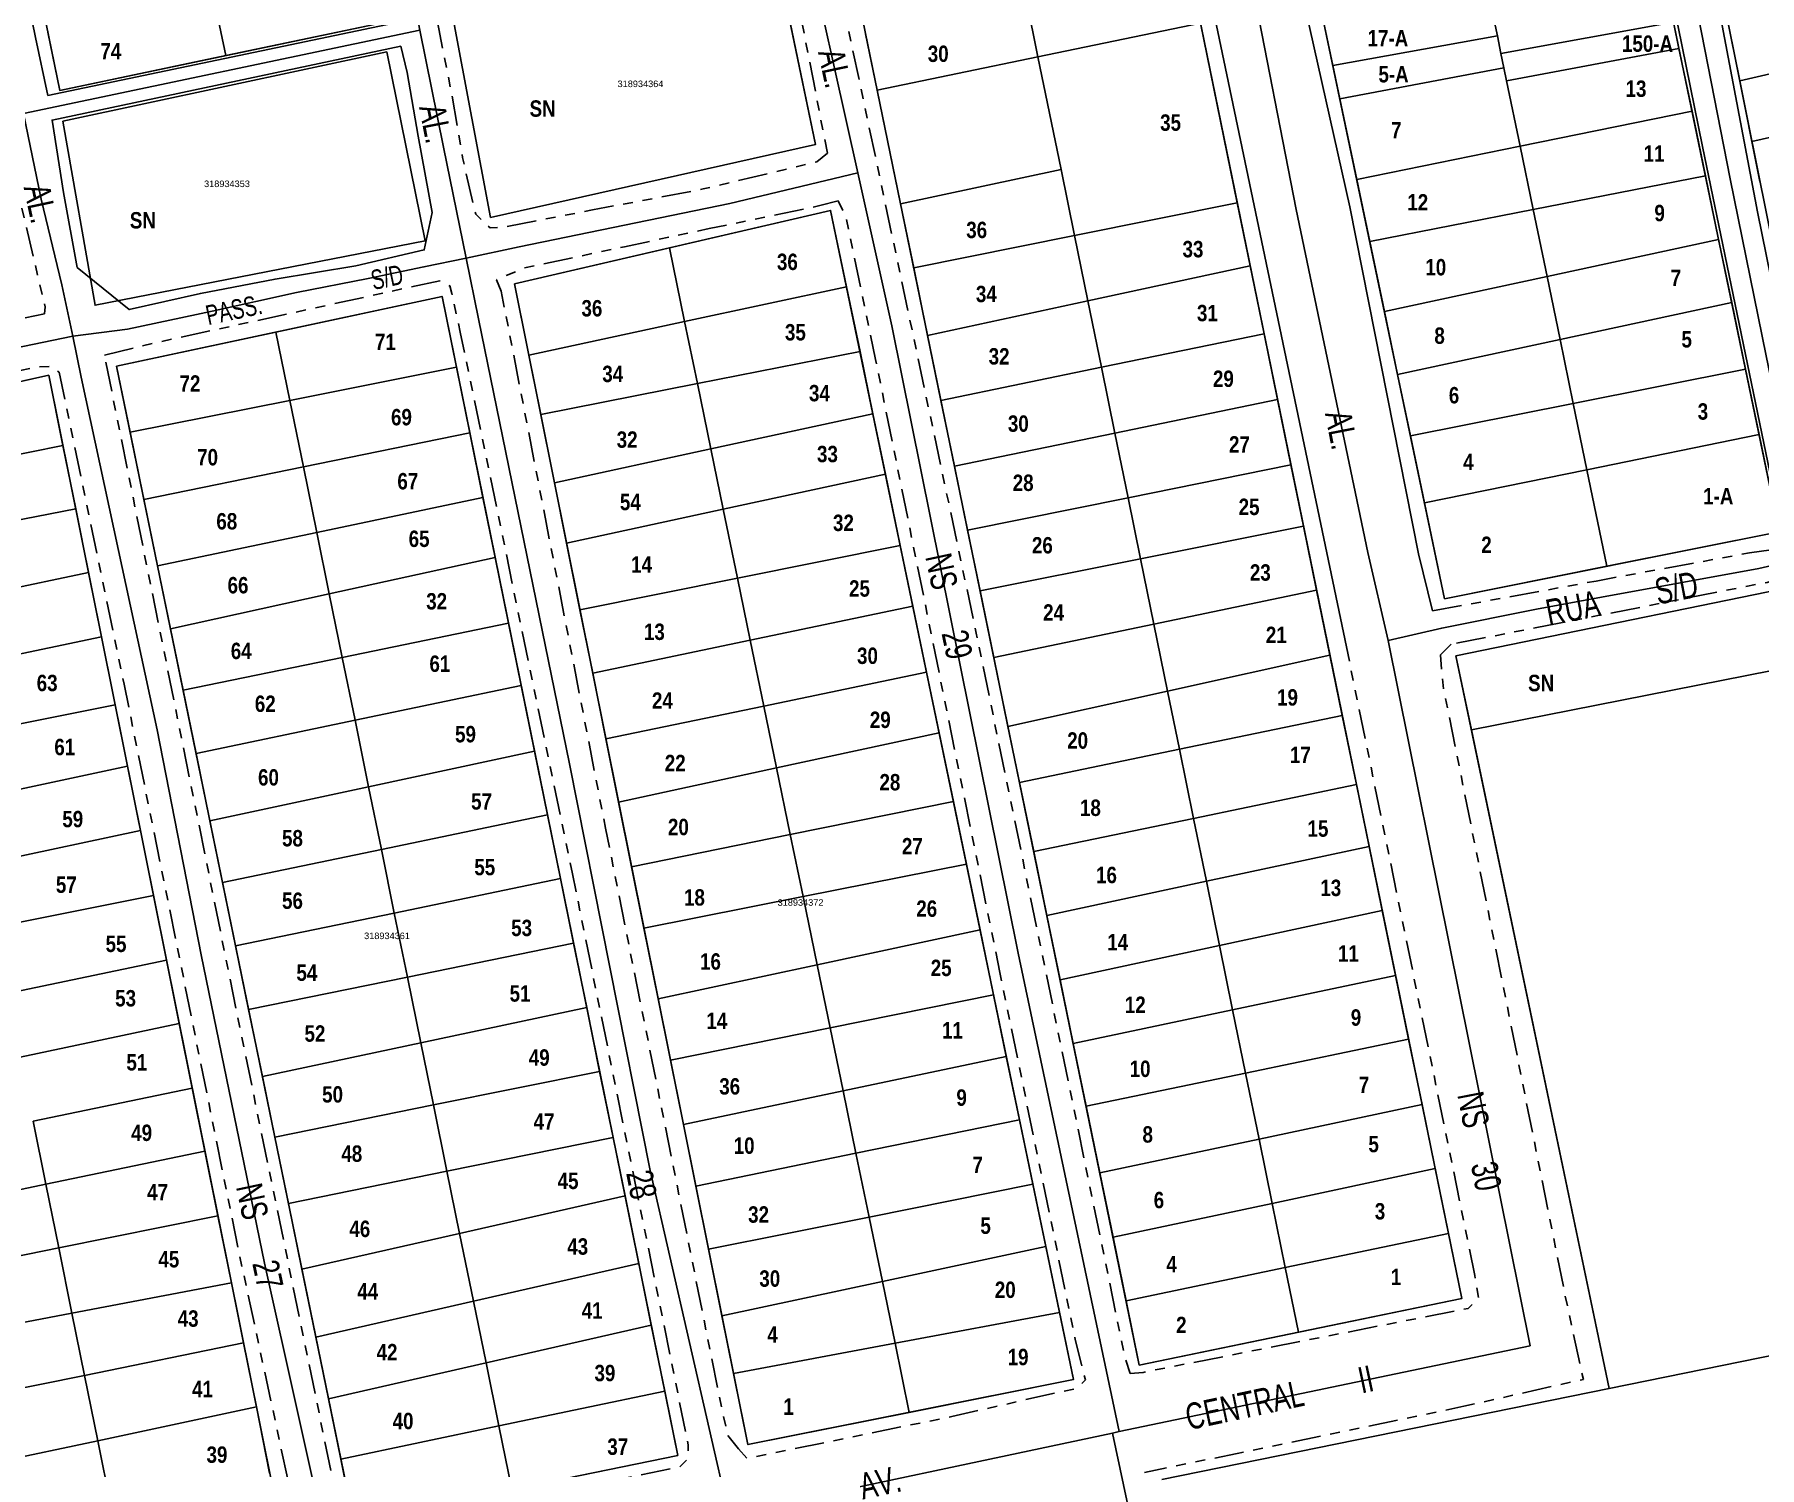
# Model space of a CAD drawing. Extents: x 205316 to 208372, y 4848714 to 4853250.
# Drawn here: x 207305.5 to 207568.7, y 4852581.1 to 4852799.7 of the extents above; entities that cross this region are included whole.
import ezdxf
from ezdxf.enums import TextEntityAlignment as Align

# ---------------------------------------------------------------- set-up
doc = ezdxf.new("R2010")
doc.units = 0
doc.header["$LTSCALE"] = 1.5
doc.header["$MEASUREMENT"] = 0
doc.linetypes.add('TRACO_25', pattern=[8, 3, -1, 1, -1, 1, -1])
for name, color, linetype in [('CD-MALHA-LOTES', 40, 'CONTINUOUS'), ('CD_TXT_QUADRA', 7, 'CONTINUOUS'), ('RU-QUADRAS', 6, 'CONTINUOUS'), ('SV-EIXO-RUA-N-PAV', 6, 'CONTINUOUS'), ('SV-EIXO-RUA-PAV', 20, 'CONTINUOUS'), ('SV-RUA-NAO-PAV-S-GUIA-C-GUIA', 7, 'CONTINUOUS'), ('SV-RUA-PAVIM-S-GUIA-C-GUIA', 7, 'CONTINUOUS'), ('SV-TXT-RUA-N-PAV-S-GUIA-C-GUIA', 7, 'CONTINUOUS'), ('SV-TXT-RUA-PAV-S-GUIA-C-GUIA', 7, 'CONTINUOUS'), ('Th_NmrPort', 7, 'CONTINUOUS')]:
    doc.layers.add(name, color=color, linetype=linetype)
doc.styles.add('ARIAL', font='arial.ttf')
doc.styles.add('ROMANS', font='arial.ttf', dxfattribs={"height": 0.2})
doc.styles.get("Standard").update_dxf_attribs({"font": 'swisscbo.ttf'})

msp = doc.modelspace()

# ---------------------------------------------------------------- linework, layer by layer
at = {"layer": 'CD-MALHA-LOTES', "linetype": 'Continuous'}
for p, q in [((207424.65, 4852782.92), (207418.43, 4852812.69)), ((207332.8, 4852805.45), (207334.67, 4852796.48)), ((207458.57, 4852796.29), (207456.81, 4852804.89)), ((207307.52, 4852800.05), (207309.34, 4852791.17)), ((207334.67, 4852796.48), (207358.52, 4852801.47)), ((207369.33, 4852802.06), (207375.06, 4852771.8)), ((207432.28, 4852799.8), (207434.04, 4852791.21)), ((207458.57, 4852796.29), (207483.36, 4852801.43)), ((207488.98, 4852774.03), (207483.36, 4852801.43)), ((207502.31, 4852800.94), (207503.56, 4852794.96)), ((207528.66, 4852799.49), (207528.23, 4852801.56)), ((207529.21, 4852796.81), (207555.53, 4852801.6)), ((207556.37, 4852797.58), (207555.53, 4852801.6)), ((207564.02, 4852800.66), (207565.63, 4852792.64)), ((207528.66, 4852799.49), (207503.56, 4852794.96)), ((207529.21, 4852796.81), (207528.66, 4852799.49)), ((207556.37, 4852797.58), (207530.08, 4852792.63)), ((207558.36, 4852787.98), (207556.37, 4852797.58)), ((207565.63, 4852792.64), (207591.09, 4852798.49)), ((207309.34, 4852791.17), (207334.67, 4852796.48)), ((207359.22, 4852797.03), (207309.79, 4852786.49)), ((207365.07, 4852768.2), (207359.22, 4852797.03)), ((207458.57, 4852796.29), (207434.04, 4852791.21)), ((207462.09, 4852779.09), (207458.57, 4852796.29)), ((207503.56, 4852794.96), (207504.63, 4852789.86)), ((207504.63, 4852789.86), (207529.67, 4852794.59)), ((207529.67, 4852794.59), (207529.21, 4852796.81)), ((207530.08, 4852792.63), (207529.67, 4852794.59)), ((207530.08, 4852792.63), (207532.13, 4852782.66)), ((207565.63, 4852792.64), (207567.5, 4852783.38)), ((207434.04, 4852791.21), (207437.61, 4852773.85)), ((207504.63, 4852789.86), (207507.21, 4852777.59)), ((207567.5, 4852783.38), (207596.32, 4852789.96)), ((207532.13, 4852782.66), (207558.36, 4852787.98)), ((207560.41, 4852778.12), (207558.36, 4852787.98)), ((207309.79, 4852786.49), (207314.72, 4852758.4)), ((207375.06, 4852771.8), (207424.65, 4852782.92)), ((207532.13, 4852782.66), (207507.21, 4852777.59)), ((207534.13, 4852772.99), (207532.13, 4852782.66)), ((207567.5, 4852783.38), (207568.73, 4852777.26)), ((207462.09, 4852779.09), (207437.61, 4852773.85)), ((207464.14, 4852769.04), (207462.09, 4852779.09)), ((207507.21, 4852777.59), (207509.19, 4852768.11)), ((207560.41, 4852778.12), (207534.13, 4852772.99)), ((207562.42, 4852768.41), (207560.41, 4852778.12)), ((207437.61, 4852773.85), (207439.61, 4852764.12)), ((207488.98, 4852774.03), (207464.14, 4852769.04)), ((207490.95, 4852764.41), (207488.98, 4852774.03)), ((207426.94, 4852772.87), (207402.34, 4852767.16)), ((207429.36, 4852761.22), (207426.94, 4852772.87)), ((207509.19, 4852768.11), (207534.13, 4852772.99)), ((207534.13, 4852772.99), (207536.24, 4852762.78)), ((207314.72, 4852758.4), (207365.07, 4852768.2)), ((207464.14, 4852769.04), (207439.61, 4852764.12)), ((207466.18, 4852759.05), (207464.14, 4852769.04)), ((207536.24, 4852762.78), (207562.42, 4852768.41)), ((207564.41, 4852758.82), (207562.42, 4852768.41)), ((207402.34, 4852767.16), (207378.69, 4852761.67)), ((207404.66, 4852755.91), (207402.34, 4852767.16)), ((207509.19, 4852768.11), (207511.43, 4852757.44)), ((207439.61, 4852764.12), (207441.74, 4852753.76)), ((207466.18, 4852759.05), (207490.95, 4852764.41)), ((207493.07, 4852754.06), (207490.95, 4852764.41)), ((207378.69, 4852761.67), (207380.88, 4852750.79)), ((207404.66, 4852755.91), (207429.36, 4852761.22)), ((207431.42, 4852751.32), (207429.36, 4852761.22)), ((207511.43, 4852757.44), (207536.24, 4852762.78)), ((207536.24, 4852762.78), (207538.22, 4852753.18)), ((207367.66, 4852759.74), (207342.31, 4852754.31)), ((207369.86, 4852748.95), (207367.66, 4852759.74)), ((207466.18, 4852759.05), (207441.74, 4852753.76)), ((207468.25, 4852748.94), (207466.18, 4852759.05)), ((207538.22, 4852753.18), (207564.41, 4852758.82)), ((207566.52, 4852748.65), (207564.41, 4852758.82)), ((207380.88, 4852750.79), (207404.66, 4852755.91)), ((207404.66, 4852755.91), (207406.61, 4852746.45)), ((207511.43, 4852757.44), (207513.44, 4852747.86)), ((207342.31, 4852754.31), (207318, 4852749.11)), ((207344.43, 4852743.89), (207342.31, 4852754.31)), ((207441.74, 4852753.76), (207443.77, 4852743.89)), ((207468.25, 4852748.94), (207493.07, 4852754.06)), ((207495.13, 4852744), (207493.07, 4852754.06)), ((207538.22, 4852753.18), (207513.44, 4852747.86)), ((207538.22, 4852753.18), (207540.23, 4852743.42)), ((207380.88, 4852750.79), (207382.7, 4852741.75)), ((207406.61, 4852746.45), (207431.42, 4852751.32)), ((207433.39, 4852741.84), (207431.42, 4852751.32)), ((207307.66, 4852747.72), (207283.34, 4852742.3)), ((207309.81, 4852737.01), (207307.66, 4852747.72)), ((207318, 4852749.11), (207320.07, 4852739.04)), ((207344.43, 4852743.89), (207369.86, 4852748.95)), ((207371.89, 4852738.94), (207369.86, 4852748.95)), ((207468.25, 4852748.94), (207443.77, 4852743.89)), ((207470.3, 4852738.9), (207468.25, 4852748.94)), ((207513.44, 4852747.86), (207515.41, 4852738.48)), ((207540.23, 4852743.42), (207566.52, 4852748.65)), ((207568.58, 4852738.71), (207566.52, 4852748.65)), ((207382.7, 4852741.75), (207406.61, 4852746.45)), ((207408.66, 4852736.49), (207406.61, 4852746.45)), ((207344.43, 4852743.89), (207320.07, 4852739.04)), ((207346.5, 4852733.74), (207344.43, 4852743.89)), ((207408.66, 4852736.49), (207433.39, 4852741.84)), ((207435.29, 4852732.66), (207433.39, 4852741.84)), ((207443.77, 4852743.89), (207445.83, 4852733.88)), ((207470.3, 4852738.9), (207495.13, 4852744)), ((207497.17, 4852734.05), (207495.13, 4852744)), ((207515.41, 4852738.48), (207540.23, 4852743.42)), ((207542.32, 4852733.32), (207540.23, 4852743.42)), ((207382.7, 4852741.75), (207384.8, 4852731.32)), ((207285.4, 4852732.09), (207309.81, 4852737.01)), ((207311.76, 4852727.35), (207309.81, 4852737.01)), ((207320.07, 4852739.04), (207322.18, 4852728.76)), ((207346.5, 4852733.74), (207371.89, 4852738.94)), ((207373.9, 4852729.08), (207371.89, 4852738.94)), ((207470.3, 4852738.9), (207445.83, 4852733.88)), ((207472.31, 4852729.04), (207470.3, 4852738.9)), ((207515.41, 4852738.48), (207517.56, 4852728.24)), ((207568.58, 4852738.71), (207542.32, 4852733.32)), ((207384.8, 4852731.32), (207408.66, 4852736.49)), ((207408.66, 4852736.49), (207410.56, 4852727.29)), ((207497.17, 4852734.05), (207472.31, 4852729.04)), ((207499.09, 4852724.69), (207497.17, 4852734.05)), ((207346.5, 4852733.74), (207322.18, 4852728.76)), ((207348.54, 4852723.75), (207346.5, 4852733.74)), ((207384.8, 4852731.32), (207386.65, 4852722.11)), ((207410.56, 4852727.29), (207435.29, 4852732.66)), ((207437.56, 4852721.73), (207435.29, 4852732.66)), ((207445.83, 4852733.88), (207447.84, 4852724.11)), ((207517.56, 4852728.24), (207542.32, 4852733.32)), ((207542.32, 4852733.32), (207545.36, 4852718.58)), ((207322.18, 4852728.76), (207324.25, 4852718.64)), ((207348.54, 4852723.75), (207373.9, 4852729.08)), ((207375.76, 4852719.93), (207373.9, 4852729.08)), ((207472.31, 4852729.04), (207447.84, 4852724.11)), ((207474.21, 4852719.73), (207472.31, 4852729.04)), ((207287.33, 4852722.57), (207311.76, 4852727.35)), ((207313.71, 4852717.66), (207311.76, 4852727.35)), ((207386.65, 4852722.11), (207410.56, 4852727.29)), ((207412.73, 4852716.75), (207410.56, 4852727.29)), ((207517.56, 4852728.24), (207520.62, 4852713.64)), ((207348.54, 4852723.75), (207324.25, 4852718.64)), ((207350.45, 4852714.36), (207348.54, 4852723.75)), ((207447.84, 4852724.11), (207449.74, 4852714.84)), ((207474.21, 4852719.73), (207499.09, 4852724.69)), ((207501.09, 4852714.92), (207499.09, 4852724.69)), ((207386.65, 4852722.11), (207388.7, 4852711.93)), ((207412.73, 4852716.75), (207437.56, 4852721.73)), ((207439.48, 4852712.52), (207437.56, 4852721.73)), ((207324.25, 4852718.64), (207326.22, 4852709.03)), ((207350.45, 4852714.36), (207375.76, 4852719.93)), ((207377.79, 4852709.93), (207375.76, 4852719.93)), ((207474.21, 4852719.73), (207449.74, 4852714.84)), ((207476.25, 4852709.74), (207474.21, 4852719.73)), ((207520.62, 4852713.64), (207545.36, 4852718.58)), ((207289.37, 4852712.48), (207313.71, 4852717.66)), ((207313.71, 4852717.66), (207315.69, 4852707.8)), ((207388.7, 4852711.93), (207412.73, 4852716.75)), ((207412.73, 4852716.75), (207414.67, 4852707.31)), ((207524.71, 4852693.62), (207635.49, 4852715.58)), ((207350.45, 4852714.36), (207326.22, 4852709.03)), ((207352.42, 4852704.69), (207350.45, 4852714.36)), ((207449.74, 4852714.84), (207451.84, 4852704.65)), ((207476.25, 4852709.74), (207501.09, 4852714.92)), ((207503.12, 4852705.01), (207501.09, 4852714.92)), ((207388.7, 4852711.93), (207390.64, 4852702.27)), ((207414.67, 4852707.31), (207439.48, 4852712.52)), ((207439.48, 4852712.52), (207441.57, 4852702.43)), ((207315.69, 4852707.8), (207291.34, 4852702.75)), ((207317.77, 4852697.46), (207315.69, 4852707.8)), ((207326.22, 4852709.03), (207328.15, 4852699.67)), ((207352.42, 4852704.69), (207377.79, 4852709.93)), ((207379.73, 4852700.38), (207377.79, 4852709.93)), ((207476.25, 4852709.74), (207451.84, 4852704.65)), ((207478.34, 4852699.54), (207476.25, 4852709.74)), ((207414.67, 4852707.31), (207390.64, 4852702.27)), ((207416.74, 4852697.27), (207414.67, 4852707.31)), ((207503.12, 4852705.01), (207478.34, 4852699.54)), ((207505, 4852695.83), (207503.12, 4852705.01)), ((207352.42, 4852704.69), (207328.15, 4852699.67)), ((207354.38, 4852695.1), (207352.42, 4852704.69)), ((207441.57, 4852702.43), (207416.74, 4852697.27)), ((207443.49, 4852693.18), (207441.57, 4852702.43)), ((207451.84, 4852704.65), (207453.99, 4852694.17)), ((207379.73, 4852700.38), (207354.38, 4852695.1)), ((207381.76, 4852690.4), (207379.73, 4852700.38)), ((207390.64, 4852702.27), (207392.65, 4852692.27)), ((207293.4, 4852692.57), (207317.77, 4852697.46)), ((207319.66, 4852688.08), (207317.77, 4852697.46)), ((207328.15, 4852699.67), (207330.12, 4852690.04)), ((207416.74, 4852697.27), (207392.65, 4852692.27)), ((207418.69, 4852687.82), (207416.74, 4852697.27)), ((207478.34, 4852699.54), (207453.99, 4852694.17)), ((207480.15, 4852690.67), (207478.34, 4852699.54)), ((207354.38, 4852695.1), (207330.12, 4852690.04)), ((207354.38, 4852695.1), (207356.45, 4852684.95)), ((207480.15, 4852690.67), (207505, 4852695.83)), ((207507.16, 4852685.29), (207505, 4852695.83)), ((207392.65, 4852692.27), (207394.6, 4852682.61)), ((207418.69, 4852687.82), (207443.49, 4852693.18)), ((207445.67, 4852682.7), (207443.49, 4852693.18)), ((207453.99, 4852694.17), (207455.76, 4852685.6)), ((207524.71, 4852693.62), (207545.73, 4852593.18)), ((207330.12, 4852690.04), (207332.23, 4852679.74)), ((207381.76, 4852690.4), (207356.45, 4852684.95)), ((207383.75, 4852680.65), (207381.76, 4852690.4)), ((207480.15, 4852690.67), (207455.76, 4852685.6)), ((207480.15, 4852690.67), (207482.3, 4852680.12)), ((207295.35, 4852682.9), (207319.66, 4852688.08)), ((207321.63, 4852678.31), (207319.66, 4852688.08)), ((207418.69, 4852687.82), (207394.6, 4852682.61)), ((207420.78, 4852677.66), (207418.69, 4852687.82)), ((207356.45, 4852684.95), (207332.23, 4852679.74)), ((207356.45, 4852684.95), (207358.4, 4852675.39)), ((207455.76, 4852685.6), (207457.92, 4852675.06)), ((207482.3, 4852680.12), (207507.16, 4852685.29)), ((207509.09, 4852675.86), (207507.16, 4852685.29)), ((207394.6, 4852682.61), (207396.58, 4852672.76)), ((207420.78, 4852677.66), (207445.67, 4852682.7)), ((207447.66, 4852673.13), (207445.67, 4852682.7)), ((207332.23, 4852679.74), (207334.16, 4852670.37)), ((207383.75, 4852680.65), (207358.4, 4852675.39)), ((207385.72, 4852670.95), (207383.75, 4852680.65)), ((207482.3, 4852680.12), (207457.92, 4852675.06)), ((207484.26, 4852670.54), (207482.3, 4852680.12)), ((207297.34, 4852673.1), (207321.63, 4852678.31)), ((207323.63, 4852668.37), (207321.63, 4852678.31)), ((207420.78, 4852677.66), (207396.58, 4852672.76)), ((207422.73, 4852668.2), (207420.78, 4852677.66)), ((207358.4, 4852675.39), (207334.16, 4852670.37)), ((207358.4, 4852675.39), (207360.37, 4852665.7)), ((207457.92, 4852675.06), (207459.93, 4852665.32)), ((207484.26, 4852670.54), (207509.09, 4852675.86)), ((207511.09, 4852666.1), (207509.09, 4852675.86)), ((207360.37, 4852665.7), (207385.72, 4852670.95)), ((207387.73, 4852661.1), (207385.72, 4852670.95)), ((207396.58, 4852672.76), (207398.46, 4852663.4)), ((207422.73, 4852668.2), (207447.66, 4852673.13)), ((207449.73, 4852663.13), (207447.66, 4852673.13)), ((207299.27, 4852663.53), (207323.63, 4852668.37)), ((207325.61, 4852658.51), (207323.63, 4852668.37)), ((207334.16, 4852670.37), (207336.15, 4852660.67)), ((207422.73, 4852668.2), (207398.46, 4852663.4)), ((207424.87, 4852657.81), (207422.73, 4852668.2)), ((207484.26, 4852670.54), (207459.93, 4852665.32)), ((207486.26, 4852660.75), (207484.26, 4852670.54)), ((207360.37, 4852665.7), (207336.15, 4852660.67)), ((207362.36, 4852655.92), (207360.37, 4852665.7)), ((207486.26, 4852660.75), (207511.09, 4852666.1)), ((207513.13, 4852656.16), (207511.09, 4852666.1)), ((207398.46, 4852663.4), (207400.63, 4852652.63)), ((207424.87, 4852657.81), (207449.73, 4852663.13)), ((207451.8, 4852653.2), (207449.73, 4852663.13)), ((207459.93, 4852665.32), (207461.94, 4852655.52)), ((207336.15, 4852660.67), (207338.14, 4852650.97)), ((207362.36, 4852655.92), (207387.73, 4852661.1)), ((207389.72, 4852651.27), (207387.73, 4852661.1)), ((207486.26, 4852660.75), (207461.94, 4852655.52)), ((207488.27, 4852650.94), (207486.26, 4852660.75)), ((207301.31, 4852653.45), (207325.61, 4852658.51)), ((207325.61, 4852658.51), (207327.56, 4852648.83)), ((207424.87, 4852657.81), (207400.63, 4852652.63)), ((207426.86, 4852648.17), (207424.87, 4852657.81)), ((207362.36, 4852655.92), (207338.14, 4852650.97)), ((207364.41, 4852645.88), (207362.36, 4852655.92)), ((207461.94, 4852655.52), (207463.94, 4852645.82)), ((207488.27, 4852650.94), (207513.13, 4852656.16)), ((207515.12, 4852646.44), (207513.13, 4852656.16)), ((207400.63, 4852652.63), (207402.52, 4852643.25)), ((207426.86, 4852648.17), (207451.8, 4852653.2)), ((207453.74, 4852643.83), (207451.8, 4852653.2)), ((207338.14, 4852650.97), (207340.24, 4852640.74)), ((207364.41, 4852645.88), (207389.72, 4852651.27)), ((207389.72, 4852651.27), (207391.7, 4852641.55)), ((207488.27, 4852650.94), (207463.94, 4852645.82)), ((207490.24, 4852641.28), (207488.27, 4852650.94)), ((207327.56, 4852648.83), (207303.29, 4852643.69)), ((207329.54, 4852638.97), (207327.56, 4852648.83)), ((207426.86, 4852648.17), (207402.52, 4852643.25)), ((207428.83, 4852638.57), (207426.86, 4852648.17)), ((207364.41, 4852645.88), (207340.24, 4852640.74)), ((207366.34, 4852636.42), (207364.41, 4852645.88)), ((207463.94, 4852645.82), (207465.91, 4852636.24)), ((207515.12, 4852646.44), (207490.24, 4852641.28)), ((207517.17, 4852636.47), (207515.12, 4852646.44)), ((207402.52, 4852643.25), (207404.49, 4852633.43)), ((207428.83, 4852638.57), (207453.74, 4852643.83)), ((207455.75, 4852634.17), (207453.74, 4852643.83)), ((207340.24, 4852640.74), (207342.13, 4852631.52)), ((207391.7, 4852641.55), (207366.34, 4852636.42)), ((207393.76, 4852631.45), (207391.7, 4852641.55)), ((207490.24, 4852641.28), (207465.91, 4852636.24)), ((207492.3, 4852631.22), (207490.24, 4852641.28)), ((207305.26, 4852633.93), (207329.54, 4852638.97)), ((207329.54, 4852638.97), (207331.48, 4852629.37)), ((207428.83, 4852638.57), (207404.49, 4852633.43)), ((207430.79, 4852629.06), (207428.83, 4852638.57)), ((207307.21, 4852624.32), (207305.26, 4852633.93)), ((207366.34, 4852636.42), (207342.13, 4852631.52)), ((207368.4, 4852626.31), (207366.34, 4852636.42)), ((207430.79, 4852629.06), (207455.75, 4852634.17)), ((207457.79, 4852624.32), (207455.75, 4852634.17)), ((207465.91, 4852636.24), (207467.99, 4852626.08)), ((207492.3, 4852631.22), (207517.17, 4852636.47)), ((207519.17, 4852626.72), (207517.17, 4852636.47)), ((207342.13, 4852631.52), (207344.21, 4852621.39)), ((207393.76, 4852631.45), (207368.4, 4852626.31)), ((207395.57, 4852622.56), (207393.76, 4852631.45)), ((207404.49, 4852633.43), (207406.38, 4852624.06)), ((207331.48, 4852629.37), (207307.21, 4852624.32)), ((207333.46, 4852619.51), (207331.48, 4852629.37)), ((207430.79, 4852629.06), (207406.38, 4852624.06)), ((207432.8, 4852619.31), (207430.79, 4852629.06)), ((207492.3, 4852631.22), (207467.99, 4852626.08)), ((207494.3, 4852621.42), (207492.3, 4852631.22)), ((207368.4, 4852626.31), (207344.21, 4852621.39)), ((207370.33, 4852616.84), (207368.4, 4852626.31)), ((207467.99, 4852626.08), (207470.02, 4852616.24)), ((207519.17, 4852626.72), (207494.3, 4852621.42)), ((207521.2, 4852616.81), (207519.17, 4852626.72)), ((207282.23, 4852619.13), (207307.21, 4852624.32)), ((207307.21, 4852624.32), (207309.17, 4852614.63)), ((207406.38, 4852624.06), (207408.32, 4852614.41)), ((207432.8, 4852619.31), (207457.79, 4852624.32)), ((207459.77, 4852614.82), (207457.79, 4852624.32)), ((207344.21, 4852621.39), (207346.26, 4852611.37)), ((207370.33, 4852616.84), (207395.57, 4852622.56)), ((207397.67, 4852612.24), (207395.57, 4852622.56)), ((207494.3, 4852621.42), (207470.02, 4852616.24)), ((207494.3, 4852621.42), (207496.3, 4852611.61)), ((207309.17, 4852614.63), (207333.46, 4852619.51)), ((207333.46, 4852619.51), (207335.51, 4852609.32)), ((207432.8, 4852619.31), (207408.32, 4852614.41)), ((207434.83, 4852609.48), (207432.8, 4852619.31)), ((207370.33, 4852616.84), (207346.26, 4852611.37)), ((207372.44, 4852606.49), (207370.33, 4852616.84)), ((207470.02, 4852616.24), (207472.01, 4852606.54)), ((207496.3, 4852611.61), (207521.2, 4852616.81)), ((207521.2, 4852616.81), (207523.23, 4852606.89)), ((207284.14, 4852609.59), (207309.17, 4852614.63)), ((207311.18, 4852604.69), (207309.17, 4852614.63)), ((207408.32, 4852614.41), (207410.36, 4852604.26)), ((207459.77, 4852614.82), (207434.83, 4852609.48)), ((207461.86, 4852604.77), (207459.77, 4852614.82)), ((207346.26, 4852611.37), (207348.39, 4852601.01)), ((207372.44, 4852606.49), (207397.67, 4852612.24)), ((207399.58, 4852602.83), (207397.67, 4852612.24)), ((207496.3, 4852611.61), (207472.01, 4852606.54)), ((207498.31, 4852601.76), (207496.3, 4852611.61)), ((207335.51, 4852609.32), (207311.18, 4852604.69)), ((207337.36, 4852600.13), (207335.51, 4852609.32)), ((207434.83, 4852609.48), (207410.36, 4852604.26)), ((207436.76, 4852600.08), (207434.83, 4852609.48)), ((207372.44, 4852606.49), (207348.39, 4852601.01)), ((207374.36, 4852597.09), (207372.44, 4852606.49)), ((207472.01, 4852606.54), (207474.02, 4852596.76)), ((207523.23, 4852606.89), (207498.31, 4852601.76)), ((207545.73, 4852593.18), (207607.74, 4852605.81)), ((207286.07, 4852599.91), (207311.18, 4852604.69)), ((207313.1, 4852595.18), (207311.18, 4852604.69)), ((207374.36, 4852597.09), (207399.58, 4852602.83)), ((207399.58, 4852602.83), (207401.62, 4852592.79)), ((207410.36, 4852604.26), (207412.13, 4852595.47)), ((207436.76, 4852600.08), (207461.86, 4852604.77)), ((207463.98, 4852594.54), (207461.86, 4852604.77)), ((207313.1, 4852595.18), (207337.36, 4852600.13)), ((207339.32, 4852590.37), (207337.36, 4852600.13)), ((207348.39, 4852601.01), (207350.32, 4852591.61)), ((207436.76, 4852600.08), (207412.13, 4852595.47)), ((207438.94, 4852589.54), (207436.76, 4852600.08)), ((207474.02, 4852596.76), (207498.31, 4852601.76)), ((207374.36, 4852597.09), (207350.32, 4852591.61)), ((207376.32, 4852587.47), (207374.36, 4852597.09)), ((207288.04, 4852590.06), (207313.1, 4852595.18)), ((207313.1, 4852595.18), (207315.12, 4852585.21)), ((207412.13, 4852595.47), (207414.32, 4852584.62)), ((207438.94, 4852589.54), (207463.98, 4852594.54)), ((207401.62, 4852592.79), (207376.32, 4852587.47)), ((207403.62, 4852582.97), (207401.62, 4852592.79)), ((207477.49, 4852579.28), (207545.73, 4852593.18)), ((207315.12, 4852585.21), (207339.32, 4852590.37)), ((207339.32, 4852590.37), (207341.33, 4852580.24)), ((207350.32, 4852591.61), (207352.21, 4852582.39)), ((207414.32, 4852584.62), (207438.94, 4852589.54)), ((207376.32, 4852587.47), (207352.21, 4852582.39)), ((207378.29, 4852577.78), (207376.32, 4852587.47)), ((207290.07, 4852579.88), (207315.12, 4852585.21)), ((207317.13, 4852575.28), (207315.12, 4852585.21)), ((207352.21, 4852582.39), (207354.17, 4852572.84)), ((207378.29, 4852577.78), (207403.62, 4852582.97))]:
    msp.add_line(p, q, dxfattribs=at)
at = {"layer": 'CD-MALHA-LOTES', "linetype": 'Continuous', "flags": 128}
for points in [[(207545.36, 4852718.58), (207571.67, 4852723.84), (207568.58, 4852738.71)], [(207587.84, 4852728.05), (207582.41, 4852717.23), (207522.34, 4852704.92), (207524.71, 4852693.62)]]:
    msp.add_lwpolyline(points, dxfattribs=at)
at = {"layer": 'RU-QUADRAS', "linetype": 'Continuous'}
msp.add_lwpolyline([(207618.55, 4852813.4), (207600.46, 4852776.14), (207596.64, 4852775.83, -0.013449), (207590.25, 4852755.7), (207581.27, 4852735.97), (207577.14, 4852735.51), (207518.34, 4853027.43)], format="xyb", dxfattribs=at)
for points in [[(207458.71, 4853014.89), (207507.99, 4853024.92), (207511.81, 4853005.76), (207513.1, 4853006.07), (207571.67, 4852723.84), (207520.62, 4852713.64), (207461.59, 4852995.07)], [(207390.75, 4853001.78), (207440.32, 4853011.43), (207523.23, 4852606.89), (207474.02, 4852596.76)], [(207270.78, 4852978.99), (207320.11, 4852988.67), (207358.52, 4852801.47), (207309.34, 4852791.17)], [(207369.33, 4852802.06), (207418.43, 4852812.69), (207424.65, 4852782.92), (207375.06, 4852771.8)], [(207309.79, 4852786.49), (207359.22, 4852797.03), (207365.07, 4852768.2), (207314.72, 4852758.4)], [(207378.69, 4852761.67), (207426.94, 4852772.87), (207463.98, 4852594.54), (207414.32, 4852584.62)], [(207318, 4852749.11), (207367.66, 4852759.74), (207403.62, 4852582.97), (207354.17, 4852572.84)]]:
    msp.add_lwpolyline(points, close=True, dxfattribs=at)
msp.add_lwpolyline([(207477.49, 4852579.28), (207545.73, 4852593.18), (207522.34, 4852704.92), (207582.41, 4852717.23), (207664.92, 4852881.73)], dxfattribs=at)
msp.add_lwpolyline([(207258.73, 4852736.82), (207307.66, 4852747.72), (207343.34, 4852570.41, -0.006704), (207294.27, 4852559.26)], format="xyb", close=True, dxfattribs=at)
at = {"layer": 'SV-EIXO-RUA-N-PAV', "flags": 128}
for points in [[(207511.98, 4852707.25), (207520.18, 4852709.15), (207534.65, 4852712.02), (207544.56, 4852713.88), (207568.53, 4852718.24), (207575.64, 4852719.87), (207578.18, 4852724.02), (207581.59, 4852729.97), (207587.24, 4852739.4), (207601.46, 4852766.11), (207613.85, 4852790.89), (207632.34, 4852826.74), (207646.25, 4852853.56), (207655.39, 4852873.16), (207659.45, 4852882.1), (207661.69, 4852886.97), (207663.31, 4852891.85), (207663.37, 4852898)], [(207422.3, 4852818.09), (207431.08, 4852778.58), (207436.28, 4852755.27), (207455.53, 4852659.58), (207470.96, 4852586.6)], [(207411.43, 4852573.98), (207399.4, 4852626.43), (207387.1, 4852688.44), (207373.2, 4852756.33), (207371.35, 4852765.59), (207367.86, 4852782.53), (207364.29, 4852800.38), (207363.23, 4852805.75)], [(207364.29, 4852800.38), (207303.81, 4852787.63)], [(207302.45, 4852794.07), (207303.81, 4852787.63), (207306.49, 4852774.58), (207309.64, 4852761.53), (207311.31, 4852753.66), (207312.59, 4852747.42), (207318.27, 4852721.01), (207324.17, 4852693.65), (207330.9, 4852659.34), (207340.58, 4852612.3), (207350.55, 4852567.5)], [(207131.94, 4852716.79), (207165.43, 4852723.53), (207191.6, 4852729.47), (207207.6, 4852732.94), (207218.67, 4852735.35), (207228.32, 4852738.33), (207237.67, 4852740.6), (207250.02, 4852740.6), (207258.55, 4852742.73), (207287.41, 4852748.73), (207311.31, 4852753.66), (207319.65, 4852754.75), (207332.57, 4852757.49), (207345.43, 4852760.33), (207356.39, 4852762.48), (207364.9, 4852764.24), (207371.35, 4852765.59), (207379.42, 4852767.32), (207411.55, 4852773.9), (207431.08, 4852778.58)], [(207511.98, 4852707.25), (207533.66, 4852599.71), (207470.96, 4852586.6), (207469.93, 4852586.38), (207411.43, 4852573.98), (207378.55, 4852567.5)]]:
    msp.add_lwpolyline(points, dxfattribs=at)
at = {"layer": 'SV-EIXO-RUA-PAV', "flags": 128}
for points in [[(207511.98, 4852707.25), (207508.9, 4852720.7), (207497.94, 4852772.99), (207484.24, 4852843.43), (207461.52, 4852954.63), (207447.54, 4853022.12), (207445.77, 4853030.1), (207434.35, 4853087.29), (207426.82, 4853124.81)], [(207496.46, 4853106.13), (207503.31, 4853076.56), (207509.49, 4853045.89), (207511.62, 4853035.3), (207514.69, 4853020.68), (207519.52, 4852996.42), (207528.43, 4852954.06), (207539.61, 4852899.83), (207550.23, 4852845.6), (207555.94, 4852819.8), (207564.16, 4852777.67), (207569.66, 4852750.66), (207574.45, 4852727.52), (207575.64, 4852719.87)], [(207473.94, 4852567.49), (207469.93, 4852586.38)]]:
    msp.add_lwpolyline(points, dxfattribs=at)
at = {"layer": 'SV-RUA-NAO-PAV-S-GUIA-C-GUIA', "linetype": 'TRACO_25', "flags": 128}
for points in [[(207667.77, 4852896.75), (207665.97, 4852888.4), (207662.62, 4852881.49), (207634.12, 4852823.57), (207612.57, 4852779.9), (207590.32, 4852738.63), (207580.12, 4852723.18), (207577.62, 4852718.73), (207569.82, 4852716.13), (207521.62, 4852706.69)], [(207505.18, 4852708.5), (207525.22, 4852610.43), (207525.79, 4852606.96), (207524.96, 4852606.13), (207524.23, 4852605.4), (207474.62, 4852595.64), (207472.62, 4852595.49), (207471.82, 4852598.04), (207449.16, 4852708.37), (207424.85, 4852823.13)], [(207248.18, 4852780), (207298.78, 4852789.58), (207299.83, 4852789.13), (207307.08, 4852758.16), (207306.98, 4852757.11), (207256.93, 4852746.32), (207254.38, 4852747.77), (207246.23, 4852778.24), (207246.73, 4852779.65)], [(207291.57, 4852567.5), (207288.05, 4852583.96), (207271.94, 4852664.61), (207257.78, 4852726.71), (207255.98, 4852736.57), (207258.33, 4852738.77), (207267.63, 4852741.01), (207292.03, 4852746.06), (207305.89, 4852749), (207308.14, 4852749.05), (207309.22, 4852748.18), (207319.14, 4852700.62), (207336.8, 4852613.31), (207345.76, 4852571.73), (207346.16, 4852570.13), (207344.41, 4852568.83), (207340.36, 4852568.03), (207337.83, 4852567.5)], [(207518.76, 4852711.79), (207543.72, 4852716.34), (207567.12, 4852720.63), (207571.97, 4852721.28), (207571.92, 4852722.33), (207571.77, 4852724.18), (207571.82, 4852725.33)], [(207521.62, 4852706.69), (207519.97, 4852705.09), (207520.37, 4852700.39), (207538.98, 4852607.47), (207541.78, 4852594.56), (207523.53, 4852590.47), (207488.97, 4852583.28), (207474.82, 4852580.38)]]:
    msp.add_lwpolyline(points, dxfattribs=at)
for points in [[(207367.94, 4852804.16), (207384.94, 4852808.11), (207404.29, 4852811.8), (207417.14, 4852814.2), (207419.34, 4852814.45), (207420.59, 4852811.75), (207426.45, 4852781.57), (207424.85, 4852780.27), (207407.5, 4852776.13), (207390.59, 4852772.93), (207377.44, 4852770.39), (207374.99, 4852770.19), (207372.79, 4852772.28), (207370.78, 4852780.93), (207369.17, 4852790.37), (207366.96, 4852801.63)], [(207425.3, 4852773.59), (207428.08, 4852774.31), (207429.25, 4852772.02), (207433.8, 4852750.1), (207452.76, 4852656.64), (207464.27, 4852600.64), (207465.21, 4852596.83), (207465.8, 4852594.5), (207465.19, 4852593.86), (207464.39, 4852593.14), (207461.17, 4852592.49), (207445.42, 4852588.9), (207414.21, 4852582.51), (207412.86, 4852583.96), (207411.26, 4852586.01), (207410.31, 4852590.21), (207392.6, 4852678.62), (207376.69, 4852760.53), (207375.94, 4852762.28), (207380.19, 4852764.08), (207395.49, 4852767.33), (207408.42, 4852770.09)], [(207316.14, 4852750.8), (207324.29, 4852752.75), (207367.31, 4852762.14), (207368.82, 4852761.34), (207369.14, 4852760.18), (207370.44, 4852754.28), (207387.55, 4852671.67), (207405.21, 4852584.61), (207405.21, 4852582.51), (207403.91, 4852581.21), (207355.06, 4852571.12), (207353.31, 4852571.22), (207352.21, 4852573.28), (207336.3, 4852650.68)]]:
    msp.add_lwpolyline(points, close=True, dxfattribs=at)
at = {"layer": 'SV-RUA-PAVIM-S-GUIA-C-GUIA', "flags": 128}
for points in [[(207576.42, 4852732.83), (207568.37, 4852772.66), (207556.46, 4852835.41), (207548.6, 4852872.18), (207537.6, 4852926.97), (207531.24, 4852957.79), (207524.59, 4852991.82), (207518.79, 4853018.53), (207517.04, 4853027.14), (207517.74, 4853029.59), (207520.24, 4853029.99), (207520.79, 4853030.19), (207527.24, 4853031.34), (207568.59, 4853039.98), (207570.09, 4853039.13), (207570.19, 4853038.58), (207570.94, 4853034.22), (207589.2, 4852946.06), (207601.56, 4852885.07), (207605.46, 4852864.95), (207608.36, 4852851.5)], [(207518.76, 4852711.79), (207516.61, 4852720.5), (207506.16, 4852773.39), (207489.65, 4852847.14), (207468.14, 4852955.77), (207458.48, 4853006.25), (207457.03, 4853014.66), (207457.33, 4853016.96), (207459.23, 4853017.41), (207505.88, 4853027.19), (207509.54, 4853027.04), (207510.44, 4853025.14), (207535.8, 4852901.41), (207559.96, 4852782.62), (207571.82, 4852725.33)], [(207505.18, 4852708.5), (207483.95, 4852810.12), (207455.47, 4852953.25), (207442.38, 4853013.46), (207417.13, 4853008.67), (207391.17, 4853003.38), (207389.67, 4853001.98), (207389.82, 4852999.57), (207392.98, 4852980.96), (207404.68, 4852924.32), (207424.85, 4852823.13)], [(207322.97, 4852985.54), (207322.17, 4852988.89), (207320.97, 4852989.15), (207306.41, 4852986.4), (207280.56, 4852980.81), (207272.21, 4852978.96), (207269.65, 4852978.47), (207269.28, 4852978.27), (207269.16, 4852977.4), (207269.16, 4852976.71), (207269.56, 4852973.21), (207273.16, 4852955.39), (207275.11, 4852947.24), (207282.72, 4852911.26), (207305.63, 4852799.23), (207307.53, 4852790.37)], [(207307.53, 4852790.37), (207360.31, 4852801.44)]]:
    msp.add_lwpolyline(points, dxfattribs=at)
msp.add_lwpolyline([(207361.37, 4852797.9), (207362.34, 4852793.91), (207363.99, 4852784.2), (207366.14, 4852772.54), (207364.94, 4852766.84), (207354.49, 4852764.39), (207342.19, 4852762.4), (207330.79, 4852760.2), (207319.94, 4852757.75), (207311.98, 4852764.16), (207309.88, 4852775.62), (207308.15, 4852786.65)], close=True, dxfattribs=at)

# ---------------------------------------------------------------- texts
at = {"layer": 'CD_TXT_QUADRA', "color": 7, "linetype": 'Continuous', "style": 'ROMANS'}
for s, p in [('318934364', (207397.93, 4852792.17)), ('318934353', (207334.84, 4852776.92)), ('318934372', (207422.35, 4852667.3)), ('318934361', (207359.26, 4852662.22))]:
    msp.add_text(s, height=1, dxfattribs=at).set_placement(p, align=Align.MIDDLE)
at = {"layer": 'SV-TXT-RUA-N-PAV-S-GUIA-C-GUIA', "style": 'ARIAL', "width": 0.7}
for s, height, rotation, p in [('AL.                                                                   NS      29', 4, 282, (207425, 4852797.01)), ('AL.                                                                                                                                                   28', 4, 281, (207364.13, 4852788.61)), ('AL.                                                                                                                                          NS      27', 4, 282, (207303.8, 4852776.38)), ('PASS.                     S/D', 3, 12, (207331.98, 4852755.35)), ('RUA        S/D', 4, 11, (207536.52, 4852709.49))]:
    msp.add_text(s, height=height, rotation=rotation, dxfattribs=at).set_placement(p)
at = {"layer": 'SV-TXT-RUA-PAV-S-GUIA-C-GUIA', "style": 'ARIAL', "width": 0.7}
for s, rotation, p in [('AL.                                                                                            NS     30', 281, (207502.34, 4852741.89)), ('AV.                                         CENTRAL        II', 12, (207431.83, 4852576.23))]:
    msp.add_text(s, height=4, rotation=rotation, dxfattribs=at).set_placement(p)
at = {"layer": 'Th_NmrPort', "color": 1}
for s, p in [('17-A', (207508.86, 4852799.13)), ('74', (207315.53, 4852797.16)), ('30', (207441.76, 4852796.76)), ('150-A', (207547.67, 4852798.3)), ('5-A', (207510.52, 4852793.63)), ('13', (207548.22, 4852791.43)), ('SN', (207381.01, 4852788.4)), ('35', (207477.21, 4852786.26)), ('7', (207512.44, 4852785.1)), ('11', (207550.97, 4852781.53)), ('12', (207514.92, 4852774.1)), ('9', (207552.62, 4852772.46)), ('SN', (207320.02, 4852771.36)), ('36', (207447.63, 4852769.89)), ('33', (207480.63, 4852766.96)), ('36', (207418.75, 4852765.02)), ('10', (207517.67, 4852764.2)), ('7', (207555.1, 4852762.56)), ('34', (207449.1, 4852760.12)), ('36', (207388.92, 4852757.94)), ('31', (207482.83, 4852757.21)), ('35', (207419.97, 4852754.28)), ('8', (207519.05, 4852753.76)), ('71', (207357.42, 4852752.81)), ('5', (207556.75, 4852753.2)), ('32', (207451.05, 4852750.61)), ('72', (207327.6, 4852746.46)), ('34', (207392.1, 4852747.93)), ('29', (207485.27, 4852747.19)), ('34', (207423.64, 4852745)), ('6', (207521.25, 4852744.68)), ('69', (207359.87, 4852741.33)), ('3', (207559.23, 4852742.2)), ('32', (207394.3, 4852737.91)), ('30', (207453.98, 4852740.35)), ('33', (207424.86, 4852735.71)), ('27', (207487.72, 4852737.18)), ('70', (207330.29, 4852735.22)), ('4', (207523.45, 4852734.5)), ('67', (207360.84, 4852731.56)), ('28', (207454.72, 4852731.32)), ('54', (207394.79, 4852728.39)), ('25', (207489.19, 4852727.65)), ('1-A', (207560.06, 4852729.28)), ('68', (207333.22, 4852725.45)), ('32', (207427.3, 4852725.21)), ('65', (207362.56, 4852722.78)), ('26', (207457.65, 4852721.79)), ('2', (207526.2, 4852721.86)), ('14', (207396.5, 4852718.86)), ('23', (207490.9, 4852717.64)), ('66', (207334.93, 4852715.7)), ('25', (207429.75, 4852715.2)), ('32', (207365.24, 4852713.25)), ('24', (207459.36, 4852711.54)), ('13', (207398.46, 4852708.6)), ('21', (207493.34, 4852708.12)), ('64', (207335.42, 4852705.68)), ('61', (207365.73, 4852703.73)), ('30', (207430.97, 4852704.94)), ('63', (207305.81, 4852700.79)), ('19', (207495.05, 4852698.59)), ('SN', (207533.35, 4852700.78)), ('62', (207339.09, 4852697.62)), ('24', (207399.68, 4852698.1)), ('29', (207432.92, 4852695.17)), ('61', (207308.5, 4852691.02)), ('59', (207369.64, 4852692.98)), ('20', (207463.03, 4852692.01)), ('22', (207401.64, 4852688.58)), ('17', (207497.01, 4852689.81)), ('60', (207339.58, 4852686.39)), ('28', (207434.39, 4852685.65)), ('57', (207372.09, 4852682.72)), ('59', (207309.72, 4852680.03)), ('18', (207464.98, 4852681.75)), ('20', (207402.12, 4852678.82)), ('15', (207499.7, 4852678.58)), ('58', (207343.24, 4852677.11)), ('27', (207437.81, 4852675.89)), ('55', (207372.58, 4852672.71)), ('57', (207308.74, 4852670.02)), ('16', (207467.43, 4852671.5)), ('13', (207501.65, 4852669.54)), ('56', (207343.24, 4852667.58)), ('18', (207404.57, 4852668.08)), ('26', (207440.01, 4852666.37)), ('53', (207378.2, 4852663.43)), ('55', (207316.32, 4852661)), ('14', (207469.14, 4852661.24)), ('11', (207504.34, 4852659.53)), ('54', (207345.44, 4852656.6)), ('16', (207407.01, 4852658.31)), ('25', (207442.21, 4852657.33)), ('53', (207317.78, 4852652.7)), ('51', (207377.96, 4852653.43)), ('12', (207471.83, 4852651.71)), ('14', (207407.99, 4852649.27)), ('9', (207506.3, 4852649.76)), ('52', (207346.67, 4852647.32)), ('11', (207443.93, 4852647.81)), ('49', (207380.89, 4852643.66)), ('51', (207319.5, 4852642.93)), ('10', (207472.56, 4852641.94)), ('50', (207349.36, 4852638.04)), ('36', (207409.95, 4852639.26)), ('7', (207507.52, 4852639.5)), ('9', (207446.13, 4852637.55)), ('47', (207381.62, 4852633.89)), ('49', (207320.23, 4852632.18)), ('10', (207412.15, 4852630.22)), ('8', (207474.52, 4852631.93)), ('5', (207508.99, 4852630.46)), ('48', (207352.29, 4852629)), ('45', (207385.29, 4852624.85)), ('7', (207448.57, 4852627.29)), ('47', (207322.67, 4852623.14)), ('32', (207414.35, 4852619.72)), ('6', (207476.23, 4852621.92)), ('3', (207509.96, 4852620.21)), ('46', (207353.51, 4852617.53)), ('5', (207449.79, 4852618.01)), ('43', (207386.76, 4852614.84)), ('45', (207324.38, 4852612.89)), ('4', (207478.18, 4852612.15)), ('30', (207416.06, 4852609.95)), ('1', (207512.41, 4852610.19)), ('44', (207354.73, 4852608)), ('20', (207451.99, 4852608.24)), ('43', (207327.32, 4852603.85)), ('41', (207388.96, 4852605.07)), ('4', (207417.28, 4852601.4)), ('2', (207479.65, 4852602.87)), ('42', (207357.67, 4852598.72)), ('19', (207453.95, 4852597.98)), ('39', (207390.91, 4852595.54)), ('41', (207329.52, 4852593.1)), ('40', (207360.11, 4852588.22)), ('1', (207419.72, 4852590.41)), ('39', (207331.72, 4852583.09)), ('37', (207392.87, 4852584.31))]:
    msp.add_text(s, height=2.5, dxfattribs=at).set_placement(p, align=Align.MIDDLE_LEFT)

doc.saveas('drawing.dxf')
